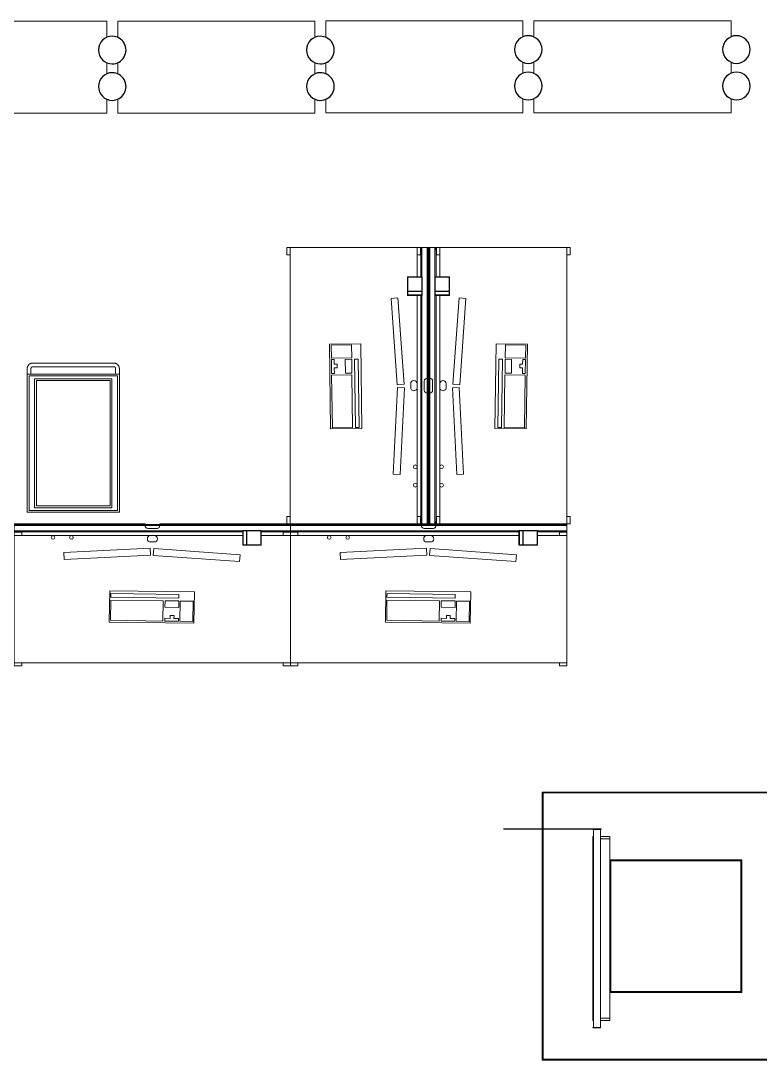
# Model space of a CAD drawing. Header units: millimetres. Extents: x -64292 to 329, y -3854 to 56761.
# Drawn here: x -24019 to -20005, y 7892 to 13532 of the extents above; entities that cross this region are included whole.
import ezdxf

# ---------------------------------------------------------------- set-up
doc = ezdxf.new("R2010")
doc.units = ezdxf.units.MM
doc.header["$MEASUREMENT"] = 0
for name, color, linetype, lineweight in [('A-ANNO-IDEN', 131, 'Continuous', 30), ('E-ELEC-EQPM', 71, 'Continuous', 13), ('I-FURN', 30, 'Continuous', 13), ('Q-CASE', 31, 'Continuous', 13), ('Q-SPCQ', 91, 'Continuous', 13)]:
    doc.layers.add(name, color=color, linetype=linetype, lineweight=lineweight)

# ---------------------------------------------------------------- blocks, each defined once
blk = doc.blocks.new('Electrical Equipment_Fixed TV Screen_SCR-002 - SCR- Samsung DM75E 48_ Display-V70-GA PLAN - LEVEL 11')
at = {"layer": 'E-ELEC-EQPM'}
for p, q in [((-234, 0), (-234, -50.8)), ((-221.2, 0), (-221.2, -50.8)), ((752.2, 0), (-221.2, 0)), ((752.2, -50.8), (752.2, 0)), ((-272, -50.8), (-273, -50.8)), ((-273, -50.8), (-273, -92.3)), ((-234, -50.8), (-272, -50.8)), ((-272, -50.8), (-272, -88.9)), ((-221.2, -50.8), (-272, -50.8)), ((-272, -50.8), (-272, -88.9)), ((803, -50.8), (-272, -50.8)), ((-272, -50.8), (-272, -88.9)), ((-272, -92.3), (-272, -50.8)), ((764.9, 0), (-234, 0)), ((752.2, -50.8), (-221.2, -50.8)), ((522.2, 0), (-92.8, 0)), ((803, -50.8), (752.2, -50.8)), ((764.9, -50.8), (764.9, 0)), ((803, -50.8), (764.9, -50.8)), ((803, -88.9), (803, -50.8)), ((803, -88.9), (803, -50.8)), ((803, -88.9), (803, -50.8)), ((804, -50.8), (803, -50.8)), ((803, -50.8), (803, -92.3)), ((804, -92.3), (804, -50.8)), ((-273, -92.3), (-272, -92.3)), ((-272, -88.9), (-234, -88.9)), ((-272, -88.9), (803, -88.9)), ((-272, -88.9), (803, -88.9)), ((-234, -88.9), (-234, -92.3)), ((-234, -92.3), (764.9, -92.3)), ((764.9, -88.9), (803, -88.9)), ((764.9, -92.3), (764.9, -88.9)), ((803, -92.3), (804, -92.3))]:
    blk.add_line(p, q, dxfattribs=at)
blk = doc.blocks.new('BVN_Joinery_Column Shelving_JO-N-05_option 5 - JO-N-05-9640497-GA PLAN - LEVEL 11')
at = {"layer": 'Q-CASE'}
for p, q in [((-677.8, -1027.5), (-677.8, 427.5)), ((772.2, 427.5), (-677.8, 427.5)), ((-672.8, 422.5), (-672.8, -1022.5)), ((767.2, 422.5), (-672.8, 422.5)), ((767.2, -1022.5), (767.2, 422.5)), ((772.2, 427.5), (772.2, -1027.5)), ((-310.3, -660), (-310.3, 60)), ((404.7, 60), (-310.3, 60)), ((404.7, 60), (404.7, -660)), ((-305.3, 55), (-305.3, -655)), ((-305.3, 55), (399.7, 55)), ((399.7, -655), (399.7, 55)), ((404.7, -660), (-310.3, -660)), ((-305.3, -655), (399.7, -655)), ((772.2, -1027.5), (-677.8, -1027.5)), ((-672.8, -1022.5), (767.2, -1022.5))]:
    blk.add_line(p, q, dxfattribs=at)
blk = doc.blocks.new('BVN_Electrical Fixtures_Existing Power _ Data Pole_Single - BVN_Electrical Fixtures_Existing Power _ Data Pole_Single-5867652-GA PLAN - LEVEL 11')
at = {"layer": 'Q-CASE', "lineweight": 30}
for start, end in [(360, 180), (180, 360)]:
    blk.add_arc((0, 0), 75, start, end, dxfattribs=at)
blk = doc.blocks.new('RECEPTION HACK2 - RECEPTION HACK-9900891-GA PLAN - LEVEL 11')
at = {"layer": 'Q-CASE'}
for p, q in [((-23788.5, 23512.9), (-23876.6, 23512.9)), ((-23876.6, 23512.9), (-23876.6, 22442.9)), ((-23590.5, 23512.9), (-23650.8, 23512.9)), ((-23376.6, 23512.9), (-23452.8, 23512.9)), ((-23376.6, 22442.9), (-23376.6, 23512.9)), ((-23876.6, 22442.9), (-23787.5, 22442.9)), ((-23651.8, 22442.9), (-23589.5, 22442.9)), ((-23453.9, 22442.9), (-23376.6, 22442.9)), ((-23788.5, 22382.7), (-23876.6, 22382.7)), ((-23876.6, 22382.7), (-23876.6, 21312.7)), ((-23590.5, 22382.7), (-23650.8, 22382.7)), ((-23376.6, 22382.7), (-23452.8, 22382.7)), ((-23376.6, 21312.7), (-23376.6, 22382.7)), ((-23876.6, 21312.7), (-23789.1, 21312.7)), ((-23650.5, 21312.7), (-23591.1, 21312.7)), ((-23452.5, 21312.7), (-23376.6, 21312.7)), ((-23788.5, 21255.2), (-23876.6, 21255.2)), ((-23876.6, 21255.2), (-23876.6, 20185.2)), ((-23590.5, 21255.2), (-23650.8, 21255.2)), ((-23376.6, 21255.2), (-23452.8, 21255.2)), ((-23376.6, 20185.2), (-23376.6, 21255.2)), ((-23876.6, 20185.2), (-23787.5, 20185.2)), ((-23651.8, 20185.2), (-23589.5, 20185.2)), ((-23453.8, 20185.2), (-23376.6, 20185.2)), ((-23788.5, 20125), (-23876.6, 20125)), ((-23876.6, 20125), (-23876.6, 19055)), ((-23590.5, 20125), (-23650.8, 20125)), ((-23376.6, 20125), (-23452.8, 20125)), ((-23376.6, 19055), (-23376.6, 20125)), ((-23876.6, 19055), (-23785.9, 19055)), ((-23648.2, 19055), (-23592.8, 19055)), ((-23456.1, 19055), (-23376.6, 19055))]:
    blk.add_line(p, q, dxfattribs=at)
blk = doc.blocks.new('RECEPTION HACK3 - RECEPTION HACK-9900925-GA PLAN - LEVEL 11')
at = {"layer": 'Q-CASE'}
for p, q in [((-21293.6, 13566.7), (-22363.6, 13566.7)), ((-22363.6, 13566.7), (-22363.6, 13476.9)), ((-21293.6, 13479.5), (-21293.6, 13566.7)), ((-20163.4, 13566.7), (-21233.4, 13566.7)), ((-21233.4, 13566.7), (-21233.4, 13478.5)), ((-20163.4, 13479.5), (-20163.4, 13566.7)), ((-22363.6, 13339.2), (-22363.6, 13278.9)), ((-21293.6, 13281.6), (-21293.6, 13341.8)), ((-21233.4, 13342.8), (-21233.4, 13280.6)), ((-20163.4, 13281.6), (-20163.4, 13341.8)), ((-22363.6, 13141.2), (-22363.6, 13066.7)), ((-21293.6, 13066.7), (-21293.6, 13143.9)), ((-21233.4, 13144.9), (-21233.4, 13066.7)), ((-20163.4, 13066.7), (-20163.4, 13143.9)), ((-22363.6, 13066.7), (-21293.6, 13066.7)), ((-21233.4, 13066.7), (-20163.4, 13066.7))]:
    blk.add_line(p, q, dxfattribs=at)
blk = doc.blocks.new('New Furniture_Storage Caddy_NS1 - NS1-9646874-GA PLAN - LEVEL 11')
at = {"layer": 'I-FURN'}
for p, q in [((294.7, 0), (-205.3, 0)), ((-205.3, 0), (-205.3, -750)), ((294.7, -750), (294.7, 0)), ((-195.3, -740), (-195.3, -10)), ((-195.3, -10), (284.7, -10)), ((254.7, -25), (-165.3, -25)), ((-165.3, -25), (-165.3, -725)), ((-155.3, -715), (-155.3, -35)), ((-155.3, -35), (244.7, -35)), ((244.7, -35), (244.7, -715)), ((254.7, -725), (254.7, -25)), ((284.7, -10), (284.7, -740)), ((-165.3, -725), (254.7, -725)), ((244.7, -715), (-155.3, -715)), ((-205.3, -750), (-205.3, -780)), ((-205.3, -750), (294.7, -750)), ((284.7, -740), (-195.3, -740)), ((-185.3, -780), (-185.3, -750)), ((274.7, -750), (274.7, -780)), ((294.7, -780), (294.7, -750)), ((264.7, -790), (-175.3, -790)), ((-175.3, -810), (264.7, -810))]:
    blk.add_line(p, q, dxfattribs=at)
at = {"layer": 'I-FURN', "flags": 128}
for points in [[(-205.3, -780), (-205.3, -781.2), (-205.2, -782.4), (-205.1, -783.6), (-204.9, -784.8), (-204.7, -786), (-204.4, -787.1), (-204.1, -788.3), (-203.8, -789.4), (-203.4, -790.6), (-202.9, -791.7), (-202.4, -792.8), (-201.9, -793.9), (-201.3, -794.9), (-200.7, -795.9), (-200.1, -796.9), (-199.4, -797.9), (-198.6, -798.9), (-197.9, -799.8), (-197, -800.7), (-196.2, -801.5), (-195.3, -802.3), (-194.4, -803.1), (-193.5, -803.9), (-192.5, -804.6), (-191.5, -805.2), (-190.5, -805.9), (-189.4, -806.5), (-188.4, -807), (-187.3, -807.5), (-186.2, -808), (-185, -808.4), (-183.9, -808.7), (-182.7, -809.1), (-181.6, -809.3), (-180.4, -809.6), (-179.2, -809.7), (-178, -809.9), (-176.8, -810), (-175.6, -810), (-175.3, -810)], [(-175.3, -790), (-175.7, -790), (-176.1, -790), (-176.5, -789.9), (-176.9, -789.9), (-177.3, -789.8), (-177.7, -789.7), (-178.1, -789.6), (-178.4, -789.5), (-178.8, -789.4), (-179.2, -789.2), (-179.6, -789), (-179.9, -788.9), (-180.3, -788.7), (-180.6, -788.5), (-180.9, -788.3), (-181.3, -788), (-181.6, -787.8), (-181.9, -787.5), (-182.2, -787.2), (-182.5, -787), (-182.7, -786.7), (-183, -786.4), (-183.3, -786.1), (-183.5, -785.7), (-183.7, -785.4), (-183.9, -785.1), (-184.1, -784.7), (-184.3, -784.4), (-184.5, -784), (-184.6, -783.6), (-184.8, -783.2), (-184.9, -782.9), (-185, -782.5), (-185.1, -782.1), (-185.2, -781.7), (-185.2, -781.3), (-185.3, -780.9), (-185.3, -780.5), (-185.3, -780.1), (-185.3, -780)], [(264.7, -810), (265.9, -810), (267.1, -809.9), (268.3, -809.8), (269.5, -809.6), (270.7, -809.4), (271.8, -809.1), (273, -808.8), (274.1, -808.5), (275.3, -808.1), (276.4, -807.6), (277.5, -807.1), (278.6, -806.6), (279.6, -806), (280.6, -805.4), (281.6, -804.8), (282.6, -804.1), (283.6, -803.3), (284.5, -802.6), (285.4, -801.7), (286.2, -800.9), (287, -800), (287.8, -799.1), (288.6, -798.2), (289.3, -797.2), (289.9, -796.2), (290.6, -795.2), (291.2, -794.1), (291.7, -793.1), (292.2, -792), (292.7, -790.9), (293.1, -789.7), (293.4, -788.6), (293.8, -787.4), (294, -786.3), (294.3, -785.1), (294.4, -783.9), (294.6, -782.7), (294.7, -781.5), (294.7, -780.3), (294.7, -780)], [(274.7, -780), (274.7, -780.4), (274.7, -780.8), (274.6, -781.2), (274.6, -781.6), (274.5, -782), (274.4, -782.4), (274.3, -782.8), (274.2, -783.1), (274.1, -783.5), (273.9, -783.9), (273.7, -784.3), (273.6, -784.6), (273.4, -785), (273.2, -785.3), (273, -785.6), (272.7, -786), (272.5, -786.3), (272.2, -786.6), (271.9, -786.9), (271.7, -787.2), (271.4, -787.4), (271.1, -787.7), (270.8, -788), (270.4, -788.2), (270.1, -788.4), (269.8, -788.6), (269.4, -788.8), (269.1, -789), (268.7, -789.2), (268.3, -789.3), (267.9, -789.5), (267.6, -789.6), (267.2, -789.7), (266.8, -789.8), (266.4, -789.9), (266, -789.9), (265.6, -790), (265.2, -790), (264.8, -790), (264.7, -790)]]:
    blk.add_lwpolyline(points, dxfattribs=at)
blk = doc.blocks.new('Workstatio_3 - Workstatio_3-V232-GA PLAN - LEVEL 11')
at = {"layer": 'I-FURN'}
for p, q in [((-665.3, 767.5), (-705.3, 767.5)), ((-705.3, 750.1), (-705.3, 767.5)), ((794.7, 750), (-705.3, 750)), ((-705.3, 750), (-705.3, 60)), ((-665.3, 767.5), (-665.3, 750.1)), ((794.7, 767.5), (754.7, 767.5)), ((754.7, 750.1), (754.7, 767.5)), ((794.7, 767.5), (794.7, 750.1)), ((794.7, 60), (794.7, 750)), ((-183.1, 366.1), (-180.7, 536.1)), ((279.2, 529.7), (-180.7, 536.1)), ((279.2, 529.7), (276.9, 359.7)), ((-183.1, 366.1), (276.9, 359.7)), ((-431.3, 164.7), (-428.6, 201.7)), ((-428.6, 201.7), (40.1, 168)), ((54.8, 166), (524.1, 189.4)), ((526, 152.3), (524.1, 189.4)), ((37.4, 131), (-431.3, 164.7)), ((37.4, 131), (40.1, 168)), ((56.6, 129), (54.8, 166)), ((526, 152.3), (56.6, 129)), ((-705.3, 60), (-545.3, 60)), ((-665.3, 59.9), (-665.3, 42.5)), ((-445.3, 112.5), (-545.3, 112.5)), ((-545.3, 112.5), (-545.3, 32.5)), ((-543.3, 34.5), (-543.3, 110.5)), ((-543.3, 110.5), (-468.3, 110.5)), ((-468.3, 110.5), (-468.3, 34.5)), ((-466.3, 34.5), (-466.3, 110.5)), ((-466.3, 110.5), (-447.3, 110.5)), ((-447.3, 110.5), (-447.3, 34.5)), ((-445.3, 32.5), (-445.3, 112.5)), ((-445.3, 60), (34.7, 60)), ((54.7, 95), (34.7, 95)), ((34.7, 60), (54.7, 60)), ((54.7, 60), (794.7, 60)), ((754.7, 42.5), (754.7, 59.9)), ((794.7, 59.9), (794.7, 42.5)), ((-705.3, 42.5), (-665.3, 42.5)), ((-705.3, 40), (-705.3, 34)), ((-705.3, 40), (-690.3, 40)), ((-705.3, 6), (-705.3, 34)), ((-702.3, 34), (-705.3, 34)), ((-705.3, 6), (-705.3, 0)), ((-705.3, 6), (-702.3, 6)), ((-702.3, 34), (-545.3, 34)), ((791.7, 6), (-702.3, 6)), ((-690.3, 40), (-545.1, 40)), ((779.7, 0), (-690.3, 0)), ((-545.3, 32.5), (-445.3, 32.5)), ((-468.3, 34.5), (-543.3, 34.5)), ((-447.3, 34.5), (-466.3, 34.5)), ((-462.5, 34), (-461, 34)), ((-445.5, 40), (779.7, 40)), ((-445.3, 34), (791.7, 34)), ((4.7, 0), (4.7, -3.1)), ((19.7, 21), (69.7, 21)), ((754.7, 42.5), (794.7, 42.5)), ((779.7, 40), (794.7, 40)), ((783.6, 0), (779.7, 0)), ((794.7, 0), (779.7, 0)), ((794.7, 34), (791.7, 34)), ((791.7, 6), (794.7, 6)), ((794.7, 34), (794.7, 40)), ((794.7, 34), (794.7, 6)), ((794.7, 0), (794.7, 6)), ((794.7, 0), (794.7, -1.5)), ((-690.3, 0), (-705.3, 0)), ((-705.3, -3.1), (-705.3, 0)), ((-702.3, -3.1), (4.7, -3.1)), ((-690.3, 0), (-694.2, 0)), ((84.7, -3.1), (84.7, 0)), ((84.7, -3.1), (794.7, -3.1)), ((794.7, -3), (794.7, -3.1))]:
    blk.add_line(p, q, dxfattribs=at)
at = {"layer": 'I-FURN', "flags": 128}
for points in [[(-702.3, 34), (-702.2, 34), (-702.1, 34), (-702, 34), (-701.9, 34), (-701.7, 34), (-701.6, 34.1), (-701.5, 34.1), (-701.2, 34.1), (-701.1, 34.2), (-700.9, 34.2), (-700.7, 34.3), (-700.5, 34.3), (-700.4, 34.4), (-700.1, 34.5), (-699.8, 34.6), (-699.7, 34.6), (-699.5, 34.7), (-699.2, 34.9), (-698.9, 35), (-698.4, 35.2), (-698.1, 35.3), (-698, 35.4), (-697.6, 35.6), (-697.4, 35.7), (-697, 35.9), (-696.6, 36.2), (-696.3, 36.3), (-695.8, 36.6), (-695.2, 37), (-694.8, 37.2), (-694, 37.7), (-693.4, 38.1), (-693, 38.3), (-692.1, 38.8), (-690.3, 40)], [(-690.3, 0), (-692.1, 1.2), (-693, 1.7), (-693.4, 1.9), (-694, 2.3), (-694.8, 2.8), (-695.2, 3), (-695.8, 3.4), (-696.3, 3.7), (-696.6, 3.8), (-697, 4.1), (-697.4, 4.3), (-697.6, 4.4), (-698, 4.6), (-698.1, 4.7), (-698.4, 4.8), (-698.8, 5), (-699, 5.1), (-699.3, 5.2), (-699.5, 5.3), (-699.6, 5.3), (-699.8, 5.4), (-700.1, 5.5), (-700.3, 5.6), (-700.4, 5.6), (-700.6, 5.7), (-700.9, 5.8), (-701.1, 5.8), (-701.2, 5.8), (-701.3, 5.9), (-701.5, 5.9), (-701.7, 6), (-701.8, 6), (-702, 6), (-702, 6), (-702.1, 6), (-702.3, 6)], [(779.7, 40), (781.5, 38.8), (782.4, 38.3), (782.8, 38.1), (783.4, 37.7), (784.2, 37.2), (784.6, 37), (785.2, 36.6), (785.7, 36.3), (786, 36.2), (786.4, 35.9), (786.8, 35.7), (787, 35.6), (787.4, 35.4), (787.5, 35.3), (787.8, 35.2), (788.2, 35), (788.4, 34.9), (788.7, 34.8), (788.9, 34.7), (789, 34.7), (789.2, 34.6), (789.5, 34.5), (789.7, 34.4), (789.8, 34.4), (790, 34.3), (790.3, 34.2), (790.5, 34.2), (790.6, 34.2), (790.7, 34.1), (790.9, 34.1), (791.1, 34), (791.2, 34), (791.4, 34), (791.4, 34), (791.6, 34), (791.7, 34)], [(791.7, 6), (791.6, 6), (791.5, 6), (791.4, 6), (791.3, 6), (791.1, 6), (791, 5.9), (790.9, 5.9), (790.6, 5.9), (790.5, 5.8), (790.3, 5.8), (790.1, 5.7), (789.9, 5.7), (789.8, 5.6), (789.5, 5.5), (789.2, 5.4), (789.1, 5.4), (788.9, 5.3), (788.6, 5.1), (788.3, 5), (787.8, 4.8), (787.5, 4.7), (787.4, 4.6), (787, 4.4), (786.8, 4.3), (786.4, 4.1), (786, 3.8), (785.7, 3.7), (785.2, 3.4), (784.6, 3), (784.2, 2.8), (783.4, 2.3), (782.8, 1.9), (782.4, 1.7), (781.5, 1.2), (779.7, 0)]]:
    blk.add_lwpolyline(points, dxfattribs=at)
at = {"layer": 'I-FURN'}
for centre, radius, start, end in [((34.7, 77.5), 17.5, 90, 270), ((54.7, 77.5), 17.5, 270, 90), ((484.7, 70), 10, 0, 180), ((484.7, 70), 10, 180, 360), ((584.7, 70), 10, 0, 180), ((584.7, 70), 10, 180, 360), ((19.7, 6), 15, 90, 180), ((69.7, 6), 15, 360, 90)]:
    blk.add_arc(centre, radius, start, end, dxfattribs=at)
at = {"layer": 'Q-SPCQ'}
for p, q in [((-176.3, 416.3), (-174.8, 526.3)), ((-104.8, 525.3), (-174.8, 526.3)), ((-106.3, 415.3), (-104.8, 525.3)), ((-97, 525.2), (-97.2, 510.2)), ((-97.2, 510.2), (-72.2, 509.8)), ((-22, 524.2), (-97, 525.2)), ((-72.2, 509.8), (-72.4, 494.8)), ((-52.4, 494.6), (-52.2, 509.6)), ((-52.2, 509.6), (-22.2, 509.2)), ((-22.2, 509.2), (-22, 524.2)), ((-12, 524), (-13.5, 414)), ((273, 520.1), (-12, 524)), ((271.5, 410.1), (273, 520.1)), ((-72.4, 494.8), (-52.4, 494.6)), ((-176.3, 416.3), (-106.3, 415.3)), ((-99, 380.2), (-98.7, 400.2)), ((-98.7, 400.2), (271.3, 395.1)), ((-98.5, 415.2), (-98, 450.2)), ((-23.5, 414.2), (-98.5, 415.2)), ((-98, 450.2), (-23, 449.2)), ((-23, 449.2), (-23.5, 414.2)), ((-13.5, 414), (271.5, 410.1)), ((271.3, 395.1), (271, 375.1)), ((271, 375.1), (-99, 380.2))]:
    blk.add_line(p, q, dxfattribs=at)
blk = doc.blocks.new('Workstatio_3 - Workstatio_3-V233-GA PLAN - LEVEL 11')
at = {"layer": 'I-FURN'}
for p, q in [((-665.3, 767.5), (-705.3, 767.5)), ((-705.3, 750.1), (-705.3, 767.5)), ((794.7, 750), (-705.3, 750)), ((-705.3, 750), (-705.3, 60)), ((-665.3, 767.5), (-665.3, 750.1)), ((794.7, 767.5), (754.7, 767.5)), ((754.7, 750.1), (754.7, 767.5)), ((794.7, 767.5), (794.7, 750.1)), ((794.7, 60), (794.7, 750)), ((-183.1, 366.1), (-180.7, 536.1)), ((279.2, 529.7), (-180.7, 536.1)), ((279.2, 529.7), (276.9, 359.7)), ((-183.1, 366.1), (276.9, 359.7)), ((-431.3, 164.7), (-428.6, 201.7)), ((-428.6, 201.7), (40.1, 168)), ((54.8, 166), (524.1, 189.4)), ((526, 152.3), (524.1, 189.4)), ((37.4, 131), (-431.3, 164.7)), ((37.4, 131), (40.1, 168)), ((56.6, 129), (54.8, 166)), ((526, 152.3), (56.6, 129)), ((-705.3, 60), (-545.3, 60)), ((-705.3, 42.5), (-705.3, 59.9)), ((-665.3, 59.9), (-665.3, 42.5)), ((-445.3, 112.5), (-545.3, 112.5)), ((-545.3, 112.5), (-545.3, 32.5)), ((-543.3, 34.5), (-543.3, 110.5)), ((-543.3, 110.5), (-468.3, 110.5)), ((-468.3, 110.5), (-468.3, 34.5)), ((-466.3, 34.5), (-466.3, 110.5)), ((-466.3, 110.5), (-447.3, 110.5)), ((-447.3, 110.5), (-447.3, 34.5)), ((-445.3, 32.5), (-445.3, 112.5)), ((-445.3, 60), (34.7, 60)), ((54.7, 95), (34.7, 95)), ((34.7, 60), (54.7, 60)), ((54.7, 60), (794.7, 60)), ((754.7, 42.5), (754.7, 59.9)), ((794.7, 59.9), (794.7, 42.5)), ((-705.3, 42.5), (-665.3, 42.5)), ((-705.3, 40), (-705.3, 34)), ((-705.3, 40), (-690.3, 40)), ((-705.3, 6), (-705.3, 34)), ((-702.3, 34), (-705.3, 34)), ((-705.3, 6), (-705.3, 0)), ((-705.3, 6), (-702.3, 6)), ((-702.3, 34), (-545.3, 34)), ((791.7, 6), (-702.3, 6)), ((-690.3, 40), (-545.1, 40)), ((779.7, 0), (-690.3, 0)), ((-545.3, 32.5), (-445.3, 32.5)), ((-468.3, 34.5), (-543.3, 34.5)), ((-447.3, 34.5), (-466.3, 34.5)), ((-462.5, 34), (-461, 34)), ((-445.5, 40), (779.7, 40)), ((-445.3, 34), (791.7, 34)), ((4.7, 0), (4.7, -3.1)), ((19.7, 21), (69.7, 21)), ((754.7, 42.5), (794.7, 42.5)), ((779.7, 40), (794.7, 40)), ((783.6, 0), (779.7, 0)), ((794.7, 0), (779.7, 0)), ((794.7, 34), (791.7, 34)), ((791.7, 6), (794.7, 6)), ((794.7, 34), (794.7, 40)), ((794.7, 34), (794.7, 6)), ((794.7, 0), (794.7, 6)), ((794.7, 0), (794.7, -3.1)), ((-690.3, 0), (-705.3, 0)), ((-705.3, -3.1), (-705.3, 0)), ((-690.3, 0), (-694.2, 0)), ((-15.3, -3.1), (4.7, -3.1)), ((84.7, -3.1), (84.7, 0)), ((84.7, -3.1), (107.7, -3.1))]:
    blk.add_line(p, q, dxfattribs=at)
at = {"layer": 'I-FURN', "flags": 128}
for points in [[(-702.3, 34), (-702.2, 34), (-702.1, 34), (-702, 34), (-701.9, 34), (-701.7, 34), (-701.6, 34.1), (-701.5, 34.1), (-701.2, 34.1), (-701.1, 34.2), (-700.9, 34.2), (-700.7, 34.3), (-700.5, 34.3), (-700.4, 34.4), (-700.1, 34.5), (-699.8, 34.6), (-699.7, 34.6), (-699.5, 34.7), (-699.2, 34.9), (-698.9, 35), (-698.4, 35.2), (-698.1, 35.3), (-698, 35.4), (-697.6, 35.6), (-697.4, 35.7), (-697, 35.9), (-696.6, 36.2), (-696.3, 36.3), (-695.8, 36.6), (-695.2, 37), (-694.8, 37.2), (-694, 37.7), (-693.4, 38.1), (-693, 38.3), (-692.1, 38.8), (-690.3, 40)], [(-690.3, 0), (-692.1, 1.2), (-693, 1.7), (-693.4, 1.9), (-694, 2.3), (-694.8, 2.8), (-695.2, 3), (-695.8, 3.4), (-696.3, 3.7), (-696.6, 3.8), (-697, 4.1), (-697.4, 4.3), (-697.6, 4.4), (-698, 4.6), (-698.1, 4.7), (-698.4, 4.8), (-698.8, 5), (-699, 5.1), (-699.3, 5.2), (-699.5, 5.3), (-699.6, 5.3), (-699.8, 5.4), (-700.1, 5.5), (-700.3, 5.6), (-700.4, 5.6), (-700.6, 5.7), (-700.9, 5.8), (-701.1, 5.8), (-701.2, 5.8), (-701.3, 5.9), (-701.5, 5.9), (-701.7, 6), (-701.8, 6), (-702, 6), (-702, 6), (-702.1, 6), (-702.3, 6)], [(779.7, 40), (781.5, 38.8), (782.4, 38.3), (782.8, 38.1), (783.4, 37.7), (784.2, 37.2), (784.6, 37), (785.2, 36.6), (785.7, 36.3), (786, 36.2), (786.4, 35.9), (786.8, 35.7), (787, 35.6), (787.4, 35.4), (787.5, 35.3), (787.8, 35.2), (788.2, 35), (788.4, 34.9), (788.7, 34.8), (788.9, 34.7), (789, 34.7), (789.2, 34.6), (789.5, 34.5), (789.7, 34.4), (789.8, 34.4), (790, 34.3), (790.3, 34.2), (790.5, 34.2), (790.6, 34.2), (790.7, 34.1), (790.9, 34.1), (791.1, 34), (791.2, 34), (791.4, 34), (791.4, 34), (791.6, 34), (791.7, 34)], [(791.7, 6), (791.6, 6), (791.5, 6), (791.4, 6), (791.3, 6), (791.1, 6), (791, 5.9), (790.9, 5.9), (790.6, 5.9), (790.5, 5.8), (790.3, 5.8), (790.1, 5.7), (789.9, 5.7), (789.8, 5.6), (789.5, 5.5), (789.2, 5.4), (789.1, 5.4), (788.9, 5.3), (788.6, 5.1), (788.3, 5), (787.8, 4.8), (787.5, 4.7), (787.4, 4.6), (787, 4.4), (786.8, 4.3), (786.4, 4.1), (786, 3.8), (785.7, 3.7), (785.2, 3.4), (784.6, 3), (784.2, 2.8), (783.4, 2.3), (782.8, 1.9), (782.4, 1.7), (781.5, 1.2), (779.7, 0)]]:
    blk.add_lwpolyline(points, dxfattribs=at)
at = {"layer": 'I-FURN'}
for centre, radius, start, end in [((34.7, 77.5), 17.5, 90, 270), ((54.7, 77.5), 17.5, 270, 90), ((484.7, 70), 10, 0, 180), ((484.7, 70), 10, 180, 360), ((584.7, 70), 10, 0, 180), ((584.7, 70), 10, 180, 360), ((19.7, 6), 15, 90, 180), ((69.7, 6), 15, 360, 90)]:
    blk.add_arc(centre, radius, start, end, dxfattribs=at)
at = {"layer": 'Q-SPCQ'}
for p, q in [((-176.3, 416.3), (-174.8, 526.3)), ((-104.8, 525.3), (-174.8, 526.3)), ((-106.3, 415.3), (-104.8, 525.3)), ((-97, 525.2), (-97.2, 510.2)), ((-97.2, 510.2), (-72.2, 509.8)), ((-22, 524.2), (-97, 525.2)), ((-72.2, 509.8), (-72.4, 494.8)), ((-52.4, 494.6), (-52.2, 509.6)), ((-52.2, 509.6), (-22.2, 509.2)), ((-22.2, 509.2), (-22, 524.2)), ((-12, 524), (-13.5, 414)), ((273, 520.1), (-12, 524)), ((271.5, 410.1), (273, 520.1)), ((-72.4, 494.8), (-52.4, 494.6)), ((-176.3, 416.3), (-106.3, 415.3)), ((-99, 380.2), (-98.7, 400.2)), ((-98.7, 400.2), (271.3, 395.1)), ((-98.5, 415.2), (-98, 450.2)), ((-23.5, 414.2), (-98.5, 415.2)), ((-98, 450.2), (-23, 449.2)), ((-23, 449.2), (-23.5, 414.2)), ((-13.5, 414), (271.5, 410.1)), ((271.3, 395.1), (271, 375.1)), ((271, 375.1), (-99, 380.2))]:
    blk.add_line(p, q, dxfattribs=at)
blk = doc.blocks.new('Workstatio_3 - Workstatio_3-V234-GA PLAN - LEVEL 11')
at = {"layer": 'I-FURN'}
for p, q in [((-665.3, 767.5), (-705.3, 767.5)), ((-705.3, 750.1), (-705.3, 767.5)), ((794.7, 750), (-705.3, 750)), ((-705.3, 750), (-705.3, 60)), ((-665.3, 767.5), (-665.3, 750.1)), ((794.7, 767.5), (754.7, 767.5)), ((754.7, 750.1), (754.7, 767.5)), ((794.7, 767.5), (794.7, 750.1)), ((794.7, 60), (794.7, 750)), ((-183.1, 366.1), (-180.7, 536.1)), ((279.2, 529.7), (-180.7, 536.1)), ((279.2, 529.7), (276.9, 359.7)), ((-183.1, 366.1), (276.9, 359.7)), ((-431.3, 164.7), (-428.6, 201.7)), ((-428.6, 201.7), (40.1, 168)), ((54.8, 166), (524.1, 189.4)), ((526, 152.3), (524.1, 189.4)), ((37.4, 131), (-431.3, 164.7)), ((37.4, 131), (40.1, 168)), ((56.6, 129), (54.8, 166)), ((526, 152.3), (56.6, 129)), ((-705.3, 60), (-545.3, 60)), ((-705.3, 42.5), (-705.3, 59.9)), ((-665.3, 59.9), (-665.3, 42.5)), ((-445.3, 112.5), (-545.3, 112.5)), ((-545.3, 112.5), (-545.3, 32.5)), ((-543.3, 34.5), (-543.3, 110.5)), ((-543.3, 110.5), (-468.3, 110.5)), ((-468.3, 110.5), (-468.3, 34.5)), ((-466.3, 34.5), (-466.3, 110.5)), ((-466.3, 110.5), (-447.3, 110.5)), ((-447.3, 110.5), (-447.3, 34.5)), ((-445.3, 32.5), (-445.3, 112.5)), ((-445.3, 60), (34.7, 60)), ((54.7, 95), (34.7, 95)), ((34.7, 60), (54.7, 60)), ((54.7, 60), (794.7, 60)), ((754.7, 42.5), (754.7, 59.9)), ((-705.3, 42.5), (-665.3, 42.5)), ((-705.3, 40), (-705.3, 34)), ((-705.3, 40), (-690.3, 40)), ((-705.3, 6), (-705.3, 34)), ((-702.3, 34), (-705.3, 34)), ((-705.3, 6), (-705.3, 0)), ((-705.3, 6), (-702.3, 6)), ((-702.3, 34), (-545.3, 34)), ((791.7, 6), (-702.3, 6)), ((-690.3, 40), (-545.1, 40)), ((779.7, 0), (-690.3, 0)), ((-545.3, 32.5), (-445.3, 32.5)), ((-468.3, 34.5), (-543.3, 34.5)), ((-447.3, 34.5), (-466.3, 34.5)), ((-462.5, 34), (-461, 34)), ((-445.5, 40), (779.7, 40)), ((-445.3, 34), (791.7, 34)), ((4.7, 0), (4.7, -1.5)), ((19.7, 21), (69.7, 21)), ((754.7, 42.5), (794.7, 42.5)), ((779.7, 40), (794.7, 40)), ((783.6, 0), (779.7, 0)), ((794.7, 0), (779.7, 0)), ((794.7, 34), (791.7, 34)), ((791.7, 6), (794.7, 6)), ((794.7, 34), (794.7, 40)), ((794.7, 34), (794.7, 6)), ((794.7, 0), (794.7, 6)), ((794.7, 0), (794.7, -1.5)), ((-690.3, 0), (-705.3, 0)), ((-705.3, -1.5), (-705.3, 0)), ((-705.3, -3.1), (-705.3, -3)), ((-690.3, 0), (-694.2, 0)), ((-694.2, -3.1), (-690.4, -3.1)), ((84.7, -1.5), (84.7, 0)), ((779.8, -3.1), (783.6, -3.1)), ((794.7, -3), (794.7, -3.1))]:
    blk.add_line(p, q, dxfattribs=at)
at = {"layer": 'I-FURN', "flags": 128}
for points in [[(-702.3, 34), (-702.2, 34), (-702.1, 34), (-702, 34), (-701.9, 34), (-701.7, 34), (-701.6, 34.1), (-701.5, 34.1), (-701.2, 34.1), (-701.1, 34.2), (-700.9, 34.2), (-700.7, 34.3), (-700.5, 34.3), (-700.4, 34.4), (-700.1, 34.5), (-699.8, 34.6), (-699.7, 34.6), (-699.5, 34.7), (-699.2, 34.9), (-698.9, 35), (-698.4, 35.2), (-698.1, 35.3), (-698, 35.4), (-697.6, 35.6), (-697.4, 35.7), (-697, 35.9), (-696.6, 36.2), (-696.3, 36.3), (-695.8, 36.6), (-695.2, 37), (-694.8, 37.2), (-694, 37.7), (-693.4, 38.1), (-693, 38.3), (-692.1, 38.8), (-690.3, 40)], [(-690.3, 0), (-692.1, 1.2), (-693, 1.7), (-693.4, 1.9), (-694, 2.3), (-694.8, 2.8), (-695.2, 3), (-695.8, 3.4), (-696.3, 3.7), (-696.6, 3.8), (-697, 4.1), (-697.4, 4.3), (-697.6, 4.4), (-698, 4.6), (-698.1, 4.7), (-698.4, 4.8), (-698.8, 5), (-699, 5.1), (-699.3, 5.2), (-699.5, 5.3), (-699.6, 5.3), (-699.8, 5.4), (-700.1, 5.5), (-700.3, 5.6), (-700.4, 5.6), (-700.6, 5.7), (-700.9, 5.8), (-701.1, 5.8), (-701.2, 5.8), (-701.3, 5.9), (-701.5, 5.9), (-701.7, 6), (-701.8, 6), (-702, 6), (-702, 6), (-702.1, 6), (-702.3, 6)], [(779.7, 40), (781.5, 38.8), (782.4, 38.3), (782.8, 38.1), (783.4, 37.7), (784.2, 37.2), (784.6, 37), (785.2, 36.6), (785.7, 36.3), (786, 36.2), (786.4, 35.9), (786.8, 35.7), (787, 35.6), (787.4, 35.4), (787.5, 35.3), (787.8, 35.2), (788.2, 35), (788.4, 34.9), (788.7, 34.8), (788.9, 34.7), (789, 34.7), (789.2, 34.6), (789.5, 34.5), (789.7, 34.4), (789.8, 34.4), (790, 34.3), (790.3, 34.2), (790.5, 34.2), (790.6, 34.2), (790.7, 34.1), (790.9, 34.1), (791.1, 34), (791.2, 34), (791.4, 34), (791.4, 34), (791.6, 34), (791.7, 34)], [(791.7, 6), (791.6, 6), (791.5, 6), (791.4, 6), (791.3, 6), (791.1, 6), (791, 5.9), (790.9, 5.9), (790.6, 5.9), (790.5, 5.8), (790.3, 5.8), (790.1, 5.7), (789.9, 5.7), (789.8, 5.6), (789.5, 5.5), (789.2, 5.4), (789.1, 5.4), (788.9, 5.3), (788.6, 5.1), (788.3, 5), (787.8, 4.8), (787.5, 4.7), (787.4, 4.6), (787, 4.4), (786.8, 4.3), (786.4, 4.1), (786, 3.8), (785.7, 3.7), (785.2, 3.4), (784.6, 3), (784.2, 2.8), (783.4, 2.3), (782.8, 1.9), (782.4, 1.7), (781.5, 1.2), (779.7, 0)]]:
    blk.add_lwpolyline(points, dxfattribs=at)
at = {"layer": 'I-FURN'}
for centre, radius, start, end in [((34.7, 77.5), 17.5, 90, 270), ((54.7, 77.5), 17.5, 270, 90), ((484.7, 70), 10, 0, 180), ((484.7, 70), 10, 180, 360), ((584.7, 70), 10, 0, 180), ((584.7, 70), 10, 180, 360), ((19.7, 6), 15, 90, 180), ((69.7, 6), 15, 360, 90)]:
    blk.add_arc(centre, radius, start, end, dxfattribs=at)
at = {"layer": 'Q-SPCQ'}
for p, q in [((-176.3, 416.3), (-174.8, 526.3)), ((-104.8, 525.3), (-174.8, 526.3)), ((-106.3, 415.3), (-104.8, 525.3)), ((-97, 525.2), (-97.2, 510.2)), ((-97.2, 510.2), (-72.2, 509.8)), ((-22, 524.2), (-97, 525.2)), ((-72.2, 509.8), (-72.4, 494.8)), ((-52.4, 494.6), (-52.2, 509.6)), ((-52.2, 509.6), (-22.2, 509.2)), ((-22.2, 509.2), (-22, 524.2)), ((-12, 524), (-13.5, 414)), ((273, 520.1), (-12, 524)), ((271.5, 410.1), (273, 520.1)), ((-72.4, 494.8), (-52.4, 494.6)), ((-176.3, 416.3), (-106.3, 415.3)), ((-99, 380.2), (-98.7, 400.2)), ((-98.7, 400.2), (271.3, 395.1)), ((-98.5, 415.2), (-98, 450.2)), ((-23.5, 414.2), (-98.5, 415.2)), ((-98, 450.2), (-23, 449.2)), ((-23, 449.2), (-23.5, 414.2)), ((-13.5, 414), (271.5, 410.1)), ((271.3, 395.1), (271, 375.1)), ((271, 375.1), (-99, 380.2))]:
    blk.add_line(p, q, dxfattribs=at)
blk = doc.blocks.new('Workstatio_3 - Workstatio_3-V235-GA PLAN - LEVEL 11')
at = {"layer": 'I-FURN'}
for p, q in [((-705.3, 3), (-705.3, 3.1)), ((-705.3, 0), (-705.3, 1.5)), ((-705.3, 0), (-690.3, 0)), ((-690.4, 3.1), (-694.2, 3.1)), ((-694.2, 0), (-690.3, 0)), ((-690.3, 0), (779.7, 0)), ((4.7, 1.5), (4.7, 0)), ((84.7, 0), (84.7, 1.5)), ((783.6, 3.1), (779.8, 3.1)), ((794.7, 3.1), (794.7, 3)), ((794.7, 1.5), (794.7, 0)), ((-705.3, 0), (-705.3, -6)), ((-705.3, -34), (-705.3, -6)), ((-702.3, -6), (-705.3, -6)), ((-705.3, -34), (-705.3, -40)), ((-705.3, -34), (-702.3, -34)), ((-690.3, -40), (-705.3, -40)), ((-665.3, -42.5), (-705.3, -42.5)), ((-705.3, -59.9), (-705.3, -42.5)), ((-702.3, -6), (791.7, -6)), ((-545.3, -34), (-702.3, -34)), ((-545.1, -40), (-690.3, -40)), ((-665.3, -42.5), (-665.3, -59.9)), ((-445.3, -32.5), (-545.3, -32.5)), ((-545.3, -32.5), (-545.3, -112.5)), ((-543.3, -34.5), (-468.3, -34.5)), ((-543.3, -110.5), (-543.3, -34.5)), ((-468.3, -34.5), (-468.3, -110.5)), ((-466.3, -110.5), (-466.3, -34.5)), ((-466.3, -34.5), (-447.3, -34.5)), ((-461, -34), (-462.5, -34)), ((-447.3, -34.5), (-447.3, -110.5)), ((779.7, -40), (-445.5, -40)), ((-445.3, -112.5), (-445.3, -32.5)), ((791.7, -34), (-445.3, -34)), ((69.7, -21), (19.7, -21)), ((794.7, -42.5), (754.7, -42.5)), ((754.7, -59.9), (754.7, -42.5)), ((779.7, 0), (783.6, 0)), ((779.7, 0), (794.7, 0)), ((794.7, -40), (779.7, -40)), ((794.7, -6), (791.7, -6)), ((791.7, -34), (794.7, -34)), ((794.7, -6), (794.7, 0)), ((794.7, -6), (794.7, -34)), ((794.7, -40), (794.7, -34)), ((-545.3, -60), (-705.3, -60)), ((-705.3, -60), (-705.3, -750)), ((-545.3, -112.5), (-445.3, -112.5)), ((-468.3, -110.5), (-543.3, -110.5)), ((-447.3, -110.5), (-466.3, -110.5)), ((34.7, -60), (-445.3, -60)), ((54.7, -60), (34.7, -60)), ((34.7, -95), (54.7, -95)), ((794.7, -60), (54.7, -60)), ((794.7, -750), (794.7, -60)), ((37.4, -131), (-431.3, -164.7)), ((-431.3, -164.7), (-428.6, -201.7)), ((-428.6, -201.7), (40.1, -168)), ((37.4, -131), (40.1, -168)), ((56.6, -129), (54.8, -166)), ((54.8, -166), (524.1, -189.4)), ((526, -152.3), (56.6, -129)), ((526, -152.3), (524.1, -189.4)), ((276.9, -359.7), (-183.1, -366.1)), ((-180.7, -536.1), (-183.1, -366.1)), ((276.9, -359.7), (279.2, -529.7)), ((-180.7, -536.1), (279.2, -529.7)), ((-705.3, -750), (794.7, -750)), ((-705.3, -767.5), (-705.3, -750.1)), ((-705.3, -767.5), (-665.3, -767.5)), ((-665.3, -750.1), (-665.3, -767.5)), ((754.7, -767.5), (754.7, -750.1)), ((754.7, -767.5), (794.7, -767.5))]:
    blk.add_line(p, q, dxfattribs=at)
at = {"layer": 'I-FURN', "flags": 128}
for points in [[(-702.3, -6), (-702.2, -6), (-702.1, -6), (-702, -6), (-701.9, -6), (-701.7, -6), (-701.6, -5.9), (-701.5, -5.9), (-701.2, -5.9), (-701.1, -5.8), (-700.9, -5.8), (-700.7, -5.7), (-700.5, -5.7), (-700.4, -5.6), (-700.1, -5.5), (-699.8, -5.4), (-699.7, -5.4), (-699.5, -5.3), (-699.2, -5.1), (-698.9, -5), (-698.4, -4.8), (-698.1, -4.7), (-698, -4.6), (-697.6, -4.4), (-697.4, -4.3), (-697, -4.1), (-696.6, -3.8), (-696.3, -3.7), (-695.8, -3.4), (-695.2, -3), (-694.8, -2.8), (-694, -2.3), (-693.4, -1.9), (-693, -1.7), (-692.1, -1.2), (-690.3, 0)], [(-690.3, -40), (-692.1, -38.8), (-693, -38.3), (-693.4, -38.1), (-694, -37.7), (-694.8, -37.2), (-695.2, -37), (-695.8, -36.6), (-696.3, -36.3), (-696.6, -36.2), (-697, -35.9), (-697.4, -35.7), (-697.6, -35.6), (-698, -35.4), (-698.1, -35.3), (-698.4, -35.2), (-698.8, -35), (-699, -34.9), (-699.3, -34.8), (-699.5, -34.7), (-699.6, -34.7), (-699.8, -34.6), (-700.1, -34.5), (-700.3, -34.4), (-700.4, -34.4), (-700.6, -34.3), (-700.9, -34.2), (-701.1, -34.2), (-701.2, -34.2), (-701.3, -34.1), (-701.5, -34.1), (-701.7, -34), (-701.8, -34), (-702, -34), (-702, -34), (-702.1, -34), (-702.3, -34)], [(779.7, 0), (781.5, -1.2), (782.4, -1.7), (782.8, -1.9), (783.4, -2.3), (784.2, -2.8), (784.6, -3), (785.2, -3.4), (785.7, -3.7), (786, -3.8), (786.4, -4.1), (786.8, -4.3), (787, -4.4), (787.4, -4.6), (787.5, -4.7), (787.8, -4.8), (788.2, -5), (788.4, -5.1), (788.7, -5.2), (788.9, -5.3), (789, -5.3), (789.2, -5.4), (789.5, -5.5), (789.7, -5.6), (789.8, -5.6), (790, -5.7), (790.3, -5.8), (790.5, -5.8), (790.6, -5.8), (790.7, -5.9), (790.9, -5.9), (791.1, -6), (791.2, -6), (791.4, -6), (791.4, -6), (791.6, -6), (791.7, -6)], [(791.7, -34), (791.6, -34), (791.5, -34), (791.4, -34), (791.3, -34), (791.1, -34), (791, -34.1), (790.9, -34.1), (790.6, -34.1), (790.5, -34.2), (790.3, -34.2), (790.1, -34.3), (789.9, -34.3), (789.8, -34.4), (789.5, -34.5), (789.2, -34.6), (789.1, -34.6), (788.9, -34.7), (788.6, -34.9), (788.3, -35), (787.8, -35.2), (787.5, -35.3), (787.4, -35.4), (787, -35.6), (786.8, -35.7), (786.4, -35.9), (786, -36.2), (785.7, -36.3), (785.2, -36.6), (784.6, -37), (784.2, -37.2), (783.4, -37.7), (782.8, -38.1), (782.4, -38.3), (781.5, -38.8), (779.7, -40)]]:
    blk.add_lwpolyline(points, dxfattribs=at)
at = {"layer": 'I-FURN'}
for centre, radius, start, end in [((19.7, -6), 15, 180, 270), ((69.7, -6), 15, 270, 0), ((34.7, -77.5), 17.5, 90, 270), ((54.7, -77.5), 17.5, 270, 90), ((484.7, -70), 10, 0, 180), ((484.7, -70), 10, 180, 360), ((584.7, -70), 10, 0, 180), ((584.7, -70), 10, 180, 360)]:
    blk.add_arc(centre, radius, start, end, dxfattribs=at)
at = {"layer": 'Q-SPCQ'}
for p, q in [((271, -375.1), (-99, -380.2)), ((-99, -380.2), (-98.7, -400.2)), ((271.3, -395.1), (271, -375.1)), ((-176.3, -416.3), (-106.3, -415.3)), ((-176.3, -416.3), (-174.8, -526.3)), ((-106.3, -415.3), (-104.8, -525.3)), ((-98.7, -400.2), (271.3, -395.1)), ((-23.5, -414.2), (-98.5, -415.2)), ((-98.5, -415.2), (-98, -450.2)), ((-98, -450.2), (-23, -449.2)), ((-23, -449.2), (-23.5, -414.2)), ((-13.5, -414), (271.5, -410.1)), ((-12, -524), (-13.5, -414)), ((271.5, -410.1), (273, -520.1)), ((-72.4, -494.8), (-52.4, -494.6)), ((-72.2, -509.8), (-72.4, -494.8)), ((-52.4, -494.6), (-52.2, -509.6)), ((-104.8, -525.3), (-174.8, -526.3)), ((-97.2, -510.2), (-72.2, -509.8)), ((-97, -525.2), (-97.2, -510.2)), ((-22, -524.2), (-97, -525.2)), ((-52.2, -509.6), (-22.2, -509.2)), ((-22.2, -509.2), (-22, -524.2)), ((273, -520.1), (-12, -524))]:
    blk.add_line(p, q, dxfattribs=at)

msp = doc.modelspace()

# ---------------------------------------------------------------- linework, layer by layer
at = {"layer": 'A-ANNO-IDEN'}
msp.add_line((-20866.7, 9144.9), (-21398.7, 9144.9), dxfattribs=at)

# ---------------------------------------------------------------- block references
at = {"layer": 'E-ELEC-EQPM', "rotation": 270.0000000000007}
msp.add_blockref('Electrical Equipment_Fixed TV Screen_SCR-002 - SCR- Samsung DM75E 48_ Display-V70-GA PLAN - LEVEL 11', (-20820.6, 8871.8), dxfattribs=at)
at = {"layer": 'I-FURN'}
for name, p, rotation in [('Workstatio_3 - Workstatio_3-V235-GA PLAN - LEVEL 11', (-21807.6, 11596.5), 270.0000000000003), ('Workstatio_3 - Workstatio_3-V234-GA PLAN - LEVEL 11', (-21804.6, 11596.5), 270), ('New Furniture_Storage Caddy_NS1 - NS1-9646874-GA PLAN - LEVEL 11', (-23689.6, 10864.8), 180), ('Workstatio_3 - Workstatio_3-V232-GA PLAN - LEVEL 11', (-23259.9, 10798.7), 180), ('Workstatio_3 - Workstatio_3-V233-GA PLAN - LEVEL 11', (-21759.9, 10798.7), 180)]:
    msp.add_blockref(name, p, dxfattribs=dict(at, rotation=rotation))
at = {"layer": 'Q-CASE'}
for name, p, rotation in [('RECEPTION HACK2 - RECEPTION HACK-9900891-GA PLAN - LEVEL 11', (-45935, -10346.8), 270.0000000000002), ('BVN_Electrical Fixtures_Existing Power _ Data Pole_Single - BVN_Electrical Fixtures_Existing Power _ Data Pole_Single-5867652-GA PLAN - LEVEL 11', (-23523, 13372.9), 270.0000000000002), ('BVN_Electrical Fixtures_Existing Power _ Data Pole_Single - BVN_Electrical Fixtures_Existing Power _ Data Pole_Single-5867652-GA PLAN - LEVEL 11', (-22392.8, 13372.9), 270.0000000000002), ('BVN_Electrical Fixtures_Existing Power _ Data Pole_Single - BVN_Electrical Fixtures_Existing Power _ Data Pole_Single-5867652-GA PLAN - LEVEL 11', (-21264.3, 13375.7), 270), ('BVN_Electrical Fixtures_Existing Power _ Data Pole_Single - BVN_Electrical Fixtures_Existing Power _ Data Pole_Single-5867652-GA PLAN - LEVEL 11', (-20134.1, 13375.7), 270), ('BVN_Electrical Fixtures_Existing Power _ Data Pole_Single - BVN_Electrical Fixtures_Existing Power _ Data Pole_Single-5867652-GA PLAN - LEVEL 11', (-23523, 13174.9), 270.0000000000002), ('BVN_Electrical Fixtures_Existing Power _ Data Pole_Single - BVN_Electrical Fixtures_Existing Power _ Data Pole_Single-5867652-GA PLAN - LEVEL 11', (-22392.8, 13174.9), 270.0000000000002), ('BVN_Electrical Fixtures_Existing Power _ Data Pole_Single - BVN_Electrical Fixtures_Existing Power _ Data Pole_Single-5867652-GA PLAN - LEVEL 11', (-21264.3, 13177.7), 270), ('BVN_Electrical Fixtures_Existing Power _ Data Pole_Single - BVN_Electrical Fixtures_Existing Power _ Data Pole_Single-5867652-GA PLAN - LEVEL 11', (-20134.1, 13177.7), 270)]:
    msp.add_blockref(name, p, dxfattribs=dict(at, rotation=rotation))
for name, p in [('RECEPTION HACK3 - RECEPTION HACK-9900925-GA PLAN - LEVEL 11', (0, -35)), ('BVN_Joinery_Column Shelving_JO-N-05_option 5 - JO-N-05-9640497-GA PLAN - LEVEL 11', (-20510.3, 8919.2))]:
    msp.add_blockref(name, p, dxfattribs=at)

doc.saveas('drawing.dxf')
